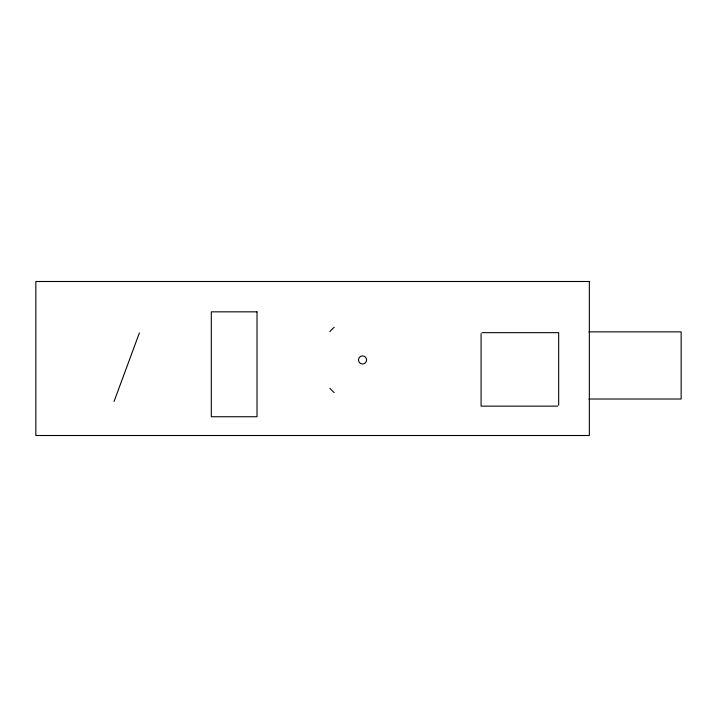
<?xml version="1.0" encoding="UTF-8"?>
<svg xmlns="http://www.w3.org/2000/svg" width="717" height="717" viewBox="0 0 717 717"><rect width="100%" height="100%" fill="white"/><g stroke="black" fill="none" stroke-linecap="round" stroke-linejoin="round"><path stroke-width="1.08" d="M114.039 401.493L139.385 332.93M588.935 331.863L681.15 331.863L681.15 399.019L588.935 399.019M482.066 332.661L558.677 332.661L558.677 405.222M557.709 406.136L481.089 406.136L481.089 333.575M334.23 392.62A43.235 43.235 0 0 1 329.865 388.255M329.865 331.639A43.235 43.235 0 0 1 334.23 327.275M589.347 281.494L35.85 281.494L35.85 435.506L589.347 435.506L589.347 281.494M257.009 311.841L211.309 311.841L211.309 416.747L257.009 416.747L257.009 311.841M360.508 363.456A4.051 4.051 0 0 0 366.584 359.952A4.051 4.051 0 0 0 360.508 356.439A4.051 4.051 0 0 0 360.508 363.456"/></g></svg>
